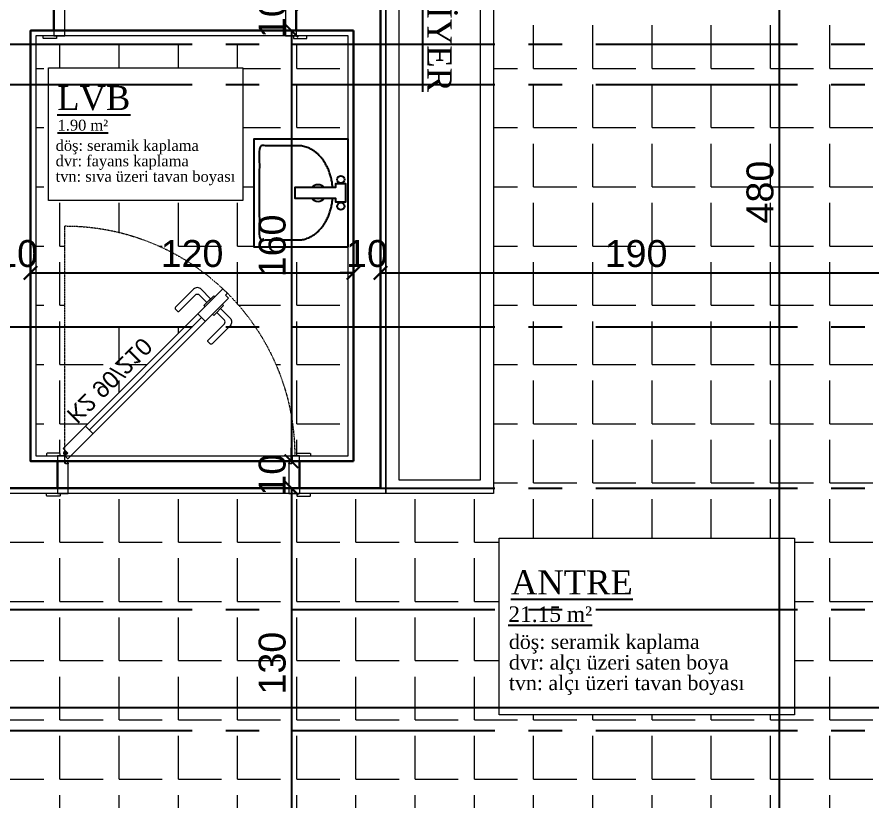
# Model space of a CAD drawing. Header units: millimetres. Extents: x 2778 to 13672, y 1832 to 5175.
# Drawn here: x 4261.6 to 4579.2, y 3179.1 to 3470.2 of the extents above; entities that cross this region are included whole.
import ezdxf

# ---------------------------------------------------------------- set-up
doc = ezdxf.new("R2010")
doc.units = ezdxf.units.MM
for name, pattern in [('CENTER2', [112.5, 75, -12.5, 12.5, -12.5]), ('DASHDOT2', [12.7, 6.35, -3.175, 0, -3.175]), ('DOTX2', [0.5, 0, -0.5])]:
    doc.linetypes.add(name, pattern=pattern)
doc.layers.add('7-DCR-FRN', color=8, linetype='Continuous')
doc.layers.add('Yazi', color=7, linetype='Continuous')
for name, color, linetype, lineweight in [('aks', 251, 'DASHDOT2', 35), ('duvar', 232, 'Continuous', 30), ('ince', 37, 'Continuous', 0), ('iz', 1, 'DOTX2', 20), ('kapı', 3, 'Continuous', 18), ('sıva iç', 21, 'Continuous', 0), ('yazı', 11, 'Continuous', 20), ('z - tarama', 251, 'Continuous', 18), ('ölçü dış', 192, 'Continuous', 20), ('ÖLÇÜ İÇ', 7, 'Continuous', 9)]:
    doc.layers.add(name, color=color, linetype=linetype, lineweight=lineweight)
doc.styles.get("Standard").update_dxf_attribs({"font": 'arial.ttf'})
doc.styles.add('Times roman', font='times.ttf')
doc.dimstyles.new('zulay iç ölçü', dxfattribs={"dimtxt": 10, "dimasz": 5, "dimexe": 0.18, "dimexo": 0, "dimgap": 2, "dimtad": 3, "dimdec": 0, "dimzin": 0, "dimdsep": 46, "dimtxsty": 'Standard', "dimblk": 'ARCHTICK', "dimcen": 0.09, "dimse1": 1, "dimse2": 1, "dimadec": 0, "dimazin": 0, "dimtfac": 1, "dimtdec": 0, "dimtix": 1, "dimtofl": 0, "dimtmove": 0, "dimatfit": 3, "dimldrblk": 'ARCHTICK', "dimfxl": 1, "dimtolj": 1, "dimtzin": 0, "dimarcsym": 0})
pattern_1 = [(0, (-1057024.51, 409725.164), (0, 22), [16, -6]), (90, (-1057024.51, 409725.164), (-22, 1e-15), [16, -6])]

# ---------------------------------------------------------------- blocks, each defined once
blk = doc.blocks.new('sadsfsfsf')
at = {"layer": 'ince'}
for p, q in [((0.7, 0), (-0.7, 0)), ((0, 0.7), (0, -0.7))]:
    blk.add_line(p, q, dxfattribs=at)
for radius in [0.6, 0.45]:
    blk.add_circle((0, 0), radius, dxfattribs=at)
blk = doc.blocks.new('eddeded')
at = {"layer": 'duvar'}
for p, q in [((-48.21, 54.38), (-38.21, 54.38)), ((-48.21, -35.62), (-38.21, -35.62))]:
    blk.add_line(p, q, dxfattribs=at)
at = {"layer": 'ince'}
blk.add_line((-26.6, -23.78), (15.13, 17.96), dxfattribs=at)
for points in [[(-50.21, 53.38), (-50.96, 53.38, -0.414214), (-51.21, 53.63), (-51.21, 58.13, -0.414214), (-50.96, 58.38), (-50.21, 58.38)], [(-36.21, 53.38), (-35.46, 53.38, 0.414214), (-35.21, 53.63), (-35.21, 58.13, 0.414214), (-35.46, 58.38), (-36.21, 58.38)], [(-50.21, -34.62), (-50.96, -34.62, 0.414214), (-51.21, -34.87), (-51.21, -39.37, 0.414214), (-50.96, -39.62), (-50.21, -39.62)], [(-36.21, -34.62), (-35.46, -34.62, -0.414214), (-35.21, -34.87), (-35.21, -39.37, -0.414214), (-35.46, -39.62), (-36.21, -39.62)]]:
    blk.add_lwpolyline(points, format="xyb", dxfattribs=at)
for points in [[(-39.11, 51.33), (-39.11, 50.38), (-37.81, 50.68), (-37.81, 50.81, -0.112206), (-37.91, 50.76), (-38.72, 50.57, -0.482314), (-39.02, 50.82), (-39.02, 51.24, -0.414214), (-38.77, 51.49), (-37.97, 51.49, -0.170049), (-37.81, 51.43), (-37.81, 51.58), (-38.86, 51.58, 0.414214)], [(17.08, 23.59), (18.49, 25), (14.96, 28.54, 0.414214), (12.13, 28.54), (5.41, 21.82, 0.414214), (5.41, 21.11), (6.12, 20.4, 0.414214), (6.83, 20.4), (12.84, 26.41, -0.414214), (14.25, 26.41)], [(20.76, 19.91), (22.17, 21.32), (25.71, 17.79, -0.414214), (25.71, 14.96), (18.99, 8.24, -0.414214), (18.28, 8.24), (17.58, 8.95, -0.414214), (17.58, 9.66), (23.59, 15.67, 0.414214), (23.59, 17.08)], [(-39.11, -31.62), (-39.11, -32.57, 0.414214), (-38.86, -32.82), (-37.81, -32.82), (-37.81, -32.67, -0.170049), (-37.97, -32.73), (-38.77, -32.73, -0.414214), (-39.02, -32.48), (-39.02, -32.06, -0.482314), (-38.72, -31.81), (-37.91, -32, -0.112206), (-37.81, -32.05), (-37.81, -31.92)]]:
    blk.add_lwpolyline(points, format="xyb", close=True, dxfattribs=at)
for points in [[(20.04, 25.7), (19.62, 26.12), (15.96, 22.47), (16.38, 22.04)], [(22.87, 22.87), (23.29, 22.44), (19.64, 18.79), (19.21, 19.21)]]:
    blk.add_lwpolyline(points, dxfattribs=at)
at = {"layer": 'iz', "ltscale": 0.1}
for p, q in [((-48.21, -35.62), (-48.21, 54.38)), ((-38.21, -35.62), (-38.21, 54.38)), ((-36.21, -32.82), (49.19, -32.82))]:
    blk.add_line(p, q, dxfattribs=at)
blk.add_arc((-36.22, -32.83), 85.41, 0.0042, 89.9958, dxfattribs=at)
at = {"layer": 'kapı'}
for p, q in [((13.72, 19.37), (16.54, 16.54)), ((-28.02, -22.36), (-25.19, -25.19))]:
    blk.add_line(p, q, dxfattribs=at)
for points in [[(-36.21, 54.38), (-36.21, 51.58), (-38.86, 51.58, 0.414214), (-39.11, 51.33), (-39.11, 50.38), (-50.21, 50.38), (-50.21, 54.38)], [(-50.21, -35.62), (-50.21, -31.62), (-39.11, -31.62), (-39.11, -32.57, 0.414214), (-38.86, -32.82), (-36.21, -32.82), (-36.21, -35.62), (-36.21, -35.62)]]:
    blk.add_lwpolyline(points, format="xyb", dxfattribs=at)
blk.add_lwpolyline([(-36.21, -32.82), (-35.15, -31.76), (-33.46, -33.46), (25.87, 25.87), (24.17, 27.57), (23.47, 26.86), (22.33, 27.99), (-37.35, -31.69), (-36.21, -32.82)], dxfattribs=at)
at = {"layer": 'sıva iç'}
for p, q in [((-48.21, 54.38), (-50.21, 54.38)), ((-38.21, 54.38), (-36.21, 54.38)), ((-48.21, -35.62), (-50.21, -35.62)), ((-36.21, -35.62), (-38.21, -35.62))]:
    blk.add_line(p, q, dxfattribs=at)
at = {"layer": 'ölçü dış'}
blk.add_line((-38.21, -35.62), (-48.21, -35.62), dxfattribs=at)
at = {"layer": 'ince', "rotation": 90}
blk.add_blockref('sadsfsfsf', (-35.15, -32.82), dxfattribs=at)
at = {"layer": 'yazı'}
blk.add_text('K2 90/210', height=6.328, rotation=45, dxfattribs=at).set_placement((-20.24, -32.71))
blk = doc.blocks.new('*U40')
at = {"layer": '7-DCR-FRN'}
for points in [[(20, 17.5), (-20, 17.5), (-20, -17.5), (20, -17.5)], [(20, 17.5), (-20, 17.5), (-20, -17.5), (20, -17.5)], [(-2, 16.69), (-3.36, 16.69), (-3.36, 12.83), (-2, 12.83), (-2, -2.31), (2, -2.31), (2, 12.83), (3.36, 12.83), (3.36, 16.69), (2, 16.69)]]:
    blk.add_lwpolyline(points, close=True, dxfattribs=at)
for centre in [(-4.99, 14.81), (4.99, 14.81)]:
    blk.add_circle(centre, 1.35, dxfattribs=at)
for radius, start, end in [(3.1, 131.8822, 228.1178), (3.1, 308.6153, 51.3847), (1.97, 348.8804, 11.1196)]:
    blk.add_arc((0.07, 6.32), radius, start, end, dxfattribs=at)
blk.add_rational_spline([(-2, 11.76), (-17.49, 10.44), (-17.49, -1.08), (-17.49, -8.29), (-17.49, -15.5), (0, -15.5), (17.49, -15.5), (17.49, -8.29), (17.49, -1.08), (17.49, 10.44), (2, 11.76)], [1, 0.746431502692, 1, 1, 1, 1, 1, 1, 1, 0.746431502691, 1], degree=2, knots=[0, 0, 0, 1.456226, 1.456226, 2.456226, 2.456226, 3.456226, 3.456226, 4.456226, 4.456226, 5.912452, 5.912452, 5.912452], dxfattribs=at)
blk = doc.blocks.new('*U318')
at = {"layer": '7-DCR-FRN', "lineweight": 9}
for points in [[(350, 40), (350, 0), (0, 0), (0, 40)], [(350, 40), (350, 0), (0, 0), (0, 40)], [(345, 35), (345, 5), (5, 5), (5, 35)]]:
    blk.add_lwpolyline(points, close=True, dxfattribs=at)
blk = doc.blocks.new('_ArchTick')
at = {"color": 0, "linetype": 'ByBlock', "const_width": 0.15}
blk.add_lwpolyline([(-0.5, -0.5), (0.5, 0.5)], dxfattribs=at)
blk = doc.blocks.new('*D1830')
at = {"layer": 'Defpoints', "color": 0, "transparency": 16777216}
for p in [(4546.46, 3645.23), (4544.78, 3165.23), (4544.78, 3165.23)]:
    blk.add_point(p, dxfattribs=at)
at = {"layer": 'ÖLÇÜ İÇ', "color": 0, "lineweight": -2, "transparency": 16777216}
blk.add_line((4544.78, 3645.23), (4544.78, 3165.23), dxfattribs=at)
at = {"layer": 'ÖLÇÜ İÇ', "color": 0, "lineweight": -2, "transparency": 16777216, "xscale": 5, "yscale": 5, "zscale": 5}
for p, rotation in [((4544.78, 3645.23), 90), ((4544.78, 3165.23), 270)]:
    blk.add_blockref('_ArchTick', p, dxfattribs=dict(at, rotation=rotation))
at = {"layer": 'ÖLÇÜ İÇ', "color": 0, "transparency": 16777216, "insert": (4537.67, 3405.23), "char_height": 10, "attachment_point": 5, "rotation": 90}
blk.add_mtext('\\A1;480', dxfattribs=at)
blk = doc.blocks.new('*D1837')
at = {"layer": 'Defpoints', "color": 0, "transparency": 16777216}
for p in [(4369.05, 3475.23), (4363.52, 3465.23), (4370.3, 3465.23)]:
    blk.add_point(p, dxfattribs=at)
at = {"layer": 'ÖLÇÜ İÇ', "color": 0, "lineweight": -2, "transparency": 16777216}
for p, q in [((4363.52, 3475.23), (4363.52, 3480.23)), ((4363.52, 3465.23), (4363.52, 3460.23))]:
    blk.add_line(p, q, dxfattribs=at)
at = {"layer": 'ÖLÇÜ İÇ', "color": 0, "lineweight": -2, "transparency": 16777216, "xscale": 5, "yscale": 5, "zscale": 5}
for p, rotation in [((4363.52, 3475.23), 270), ((4363.52, 3465.23), 90)]:
    blk.add_blockref('_ArchTick', p, dxfattribs=dict(at, rotation=rotation))
at = {"layer": 'ÖLÇÜ İÇ', "color": 0, "transparency": 16777216, "insert": (4356.41, 3470.23), "char_height": 10, "attachment_point": 5, "rotation": 90}
blk.add_mtext('\\A1;10', dxfattribs=at)
blk = doc.blocks.new('*D1838')
at = {"layer": 'Defpoints', "color": 0, "transparency": 16777216}
for p in [(4370.3, 3465.23), (4363.52, 3305.23), (4370.82, 3305.23)]:
    blk.add_point(p, dxfattribs=at)
at = {"layer": 'ÖLÇÜ İÇ', "color": 0, "lineweight": -2, "transparency": 16777216}
blk.add_line((4363.52, 3465.23), (4363.52, 3305.23), dxfattribs=at)
at = {"layer": 'ÖLÇÜ İÇ', "color": 0, "lineweight": -2, "transparency": 16777216, "xscale": 5, "yscale": 5, "zscale": 5}
for p, rotation in [((4363.52, 3465.23), 90), ((4363.52, 3305.23), 270)]:
    blk.add_blockref('_ArchTick', p, dxfattribs=dict(at, rotation=rotation))
at = {"layer": 'ÖLÇÜ İÇ', "color": 0, "transparency": 16777216, "insert": (4356.41, 3385.23), "char_height": 10, "attachment_point": 5, "rotation": 90}
blk.add_mtext('\\A1;160', dxfattribs=at)
blk = doc.blocks.new('*D1839')
at = {"layer": 'Defpoints', "color": 0, "transparency": 16777216}
for p in [(4370.82, 3305.23), (4363.52, 3295.23), (4370.82, 3295.23)]:
    blk.add_point(p, dxfattribs=at)
at = {"layer": 'ÖLÇÜ İÇ', "color": 0, "lineweight": -2, "transparency": 16777216}
for p, q in [((4363.52, 3305.23), (4363.52, 3310.23)), ((4363.52, 3295.23), (4363.52, 3290.23))]:
    blk.add_line(p, q, dxfattribs=at)
at = {"layer": 'ÖLÇÜ İÇ', "color": 0, "lineweight": -2, "transparency": 16777216, "xscale": 5, "yscale": 5, "zscale": 5}
for p, rotation in [((4363.52, 3305.23), 270), ((4363.52, 3295.23), 90)]:
    blk.add_blockref('_ArchTick', p, dxfattribs=dict(at, rotation=rotation))
at = {"layer": 'ÖLÇÜ İÇ', "color": 0, "transparency": 16777216, "insert": (4356.41, 3300.23), "char_height": 10, "attachment_point": 5, "rotation": 90}
blk.add_mtext('\\A1;10', dxfattribs=at)
blk = doc.blocks.new('*D1840')
at = {"layer": 'Defpoints', "color": 0, "transparency": 16777216}
for p in [(4370.82, 3295.23), (4363.52, 3165.23), (4363.52, 3165.23)]:
    blk.add_point(p, dxfattribs=at)
at = {"layer": 'ÖLÇÜ İÇ', "color": 0, "lineweight": -2, "transparency": 16777216}
blk.add_line((4363.52, 3295.23), (4363.52, 3165.23), dxfattribs=at)
at = {"layer": 'ÖLÇÜ İÇ', "color": 0, "lineweight": -2, "transparency": 16777216, "xscale": 5, "yscale": 5, "zscale": 5}
for p, rotation in [((4363.52, 3295.23), 90), ((4363.52, 3165.23), 270)]:
    blk.add_blockref('_ArchTick', p, dxfattribs=dict(at, rotation=rotation))
at = {"layer": 'ÖLÇÜ İÇ', "color": 0, "transparency": 16777216, "insert": (4356.41, 3230.23), "char_height": 10, "attachment_point": 5, "rotation": 90}
blk.add_mtext('\\A1;130', dxfattribs=at)
blk = doc.blocks.new('*D1922')
at = {"layer": 'Defpoints', "color": 0, "transparency": 16777216}
for p in [(4256.58, 3375.23), (4266.58, 3375.23), (4266.58, 3375.23)]:
    blk.add_point(p, dxfattribs=at)
at = {"layer": 'ÖLÇÜ İÇ', "color": 0, "lineweight": -2, "transparency": 16777216}
for p, q in [((4256.58, 3375.23), (4251.58, 3375.23)), ((4266.58, 3375.23), (4271.58, 3375.23))]:
    blk.add_line(p, q, dxfattribs=at)
at = {"layer": 'ÖLÇÜ İÇ', "color": 0, "lineweight": -2, "transparency": 16777216, "xscale": 5, "yscale": 5, "zscale": 5}
blk.add_blockref('_ArchTick', (4256.58, 3375.23), dxfattribs=at)
at = {"layer": 'ÖLÇÜ İÇ', "color": 0, "lineweight": -2, "transparency": 16777216, "xscale": 5, "yscale": 5, "zscale": 5, "rotation": 180}
blk.add_blockref('_ArchTick', (4266.58, 3375.23), dxfattribs=at)
at = {"layer": 'ÖLÇÜ İÇ', "color": 0, "transparency": 16777216, "insert": (4261.58, 3382.34), "char_height": 10, "attachment_point": 5}
blk.add_mtext('\\A1;10', dxfattribs=at)
blk = doc.blocks.new('*D1923')
at = {"layer": 'Defpoints', "color": 0, "transparency": 16777216}
for p in [(4266.58, 3375.23), (4386.58, 3375.23), (4386.58, 3375.23)]:
    blk.add_point(p, dxfattribs=at)
at = {"layer": 'ÖLÇÜ İÇ', "color": 0, "lineweight": -2, "transparency": 16777216}
blk.add_line((4266.58, 3375.23), (4386.58, 3375.23), dxfattribs=at)
at = {"layer": 'ÖLÇÜ İÇ', "color": 0, "lineweight": -2, "transparency": 16777216, "xscale": 5, "yscale": 5, "zscale": 5, "rotation": 180}
blk.add_blockref('_ArchTick', (4266.58, 3375.23), dxfattribs=at)
at = {"layer": 'ÖLÇÜ İÇ', "color": 0, "lineweight": -2, "transparency": 16777216, "xscale": 5, "yscale": 5, "zscale": 5}
blk.add_blockref('_ArchTick', (4386.58, 3375.23), dxfattribs=at)
at = {"layer": 'ÖLÇÜ İÇ', "color": 0, "transparency": 16777216, "insert": (4326.58, 3382.34), "char_height": 10, "attachment_point": 5}
blk.add_mtext('\\A1;120', dxfattribs=at)
blk = doc.blocks.new('*D1924')
at = {"layer": 'Defpoints', "color": 0, "transparency": 16777216}
for p in [(4386.58, 3375.23), (4396.58, 3375.23), (4396.58, 3375.23)]:
    blk.add_point(p, dxfattribs=at)
at = {"layer": 'ÖLÇÜ İÇ', "color": 0, "lineweight": -2, "transparency": 16777216}
for p, q in [((4386.58, 3375.23), (4381.58, 3375.23)), ((4396.58, 3375.23), (4401.58, 3375.23))]:
    blk.add_line(p, q, dxfattribs=at)
at = {"layer": 'ÖLÇÜ İÇ', "color": 0, "lineweight": -2, "transparency": 16777216, "xscale": 5, "yscale": 5, "zscale": 5}
blk.add_blockref('_ArchTick', (4386.58, 3375.23), dxfattribs=at)
at = {"layer": 'ÖLÇÜ İÇ', "color": 0, "lineweight": -2, "transparency": 16777216, "xscale": 5, "yscale": 5, "zscale": 5, "rotation": 180}
blk.add_blockref('_ArchTick', (4396.58, 3375.23), dxfattribs=at)
at = {"layer": 'ÖLÇÜ İÇ', "color": 0, "transparency": 16777216, "insert": (4391.58, 3382.34), "char_height": 10, "attachment_point": 5}
blk.add_mtext('\\A1;10', dxfattribs=at)
blk = doc.blocks.new('*D1925')
at = {"layer": 'Defpoints', "color": 0, "transparency": 16777216}
for p in [(4396.58, 3375.23), (4586.58, 3375.23), (4586.58, 3375.23)]:
    blk.add_point(p, dxfattribs=at)
at = {"layer": 'ÖLÇÜ İÇ', "color": 0, "lineweight": -2, "transparency": 16777216}
blk.add_line((4396.58, 3375.23), (4586.58, 3375.23), dxfattribs=at)
at = {"layer": 'ÖLÇÜ İÇ', "color": 0, "lineweight": -2, "transparency": 16777216, "xscale": 5, "yscale": 5, "zscale": 5, "rotation": 180}
blk.add_blockref('_ArchTick', (4396.58, 3375.23), dxfattribs=at)
at = {"layer": 'ÖLÇÜ İÇ', "color": 0, "lineweight": -2, "transparency": 16777216, "xscale": 5, "yscale": 5, "zscale": 5}
blk.add_blockref('_ArchTick', (4586.58, 3375.23), dxfattribs=at)
at = {"layer": 'ÖLÇÜ İÇ', "color": 0, "transparency": 16777216, "insert": (4491.58, 3382.34), "char_height": 10, "attachment_point": 5}
blk.add_mtext('\\A1;190', dxfattribs=at)
blk = doc.blocks.new('*D1930')
at = {"layer": 'Defpoints', "color": 0, "transparency": 16777216}
for p in [(3566.58, 3213.76), (4591.58, 3213.76), (4591.58, 3213.76)]:
    blk.add_point(p, dxfattribs=at)
at = {"layer": 'ÖLÇÜ İÇ', "color": 0, "lineweight": -2, "transparency": 16777216}
blk.add_line((3566.58, 3213.76), (4591.58, 3213.76), dxfattribs=at)
at = {"layer": 'ÖLÇÜ İÇ', "color": 0, "lineweight": -2, "transparency": 16777216, "xscale": 5, "yscale": 5, "zscale": 5, "rotation": 180}
blk.add_blockref('_ArchTick', (3566.58, 3213.76), dxfattribs=at)
at = {"layer": 'ÖLÇÜ İÇ', "color": 0, "lineweight": -2, "transparency": 16777216, "xscale": 5, "yscale": 5, "zscale": 5}
blk.add_blockref('_ArchTick', (4591.58, 3213.76), dxfattribs=at)
at = {"layer": 'ÖLÇÜ İÇ', "color": 0, "transparency": 16777216, "insert": (4079.08, 3220.87), "char_height": 10, "attachment_point": 5}
blk.add_mtext('\\A1;1025', dxfattribs=at)

msp = doc.modelspace()

# ---------------------------------------------------------------- hatches: boundary and pattern name
at = {"layer": 'z - tarama', "true_color": 0xffffff}
h = msp.add_hatch(dxfattribs=at)
h.set_pattern_fill('ANGLE', scale=80, style=0)
h.set_pattern_definition(pattern_1)
h.paths.add_polyline_path([(3676.58, 3205.23), (3568.58, 3205.23), (3568.58, 3196.6), (3569.58, 3196.6), (3569.58, 3191.6), (3568.58, 3191.6), (3568.58, 3077.23), (3590.92, 3077.23), (3590.92, 3078.23), (3595.92, 3078.23), (3595.92, 3077.23), (3598.92, 3077.23), (3676.58, 3077.23)])
h.paths.add_polyline_path([(3676.58, 3250.23), (3568.58, 3250.23), (3568.58, 3205.23), (3676.58, 3205.23)])
h.paths.add_polyline_path([(3676.58, 3293.23), (3673.52, 3293.23), (3673.52, 3292.23), (3668.52, 3292.23), (3668.52, 3293.23), (3665.52, 3293.23), (3580.52, 3293.23), (3580.52, 3292.23), (3575.52, 3292.23), (3575.52, 3293.23), (3568.58, 3293.23), (3568.58, 3289.6), (3569.58, 3289.6), (3569.58, 3284.6), (3568.58, 3284.6), (3568.58, 3281.6), (3568.58, 3250.23), (3676.58, 3250.23)])
h.paths.add_polyline_path([(4001.58, 3293.23), (3964, 3293.23), (3964, 3292.23), (3959, 3292.23), (3959, 3293.23), (3956, 3293.23), (3871, 3293.23), (3871, 3292.23), (3866, 3292.23), (3866, 3293.23), (3676.58, 3293.23), (3676.58, 3250.23), (4001.58, 3250.23)])
h.paths.add_polyline_path([(4001.58, 3250.23), (3676.58, 3250.23), (3676.58, 3205.23), (4001.58, 3205.23)])
h.paths.add_polyline_path([(4001.58, 3205.23), (3676.58, 3205.23), (3676.58, 3075.23), (3691.58, 3075.23), (3691.58, 3165.23), (4001.58, 3165.23)])
h.paths.add_polyline_path([(3688.67, 3078.23), (3683.92, 3078.23), (3683.92, 3077.98, -0.414214), (3684.17, 3078.23), (3688.92, 3078.23), (3688.92, 3077.98, 0.414214)], flags=16)
h.paths.add_polyline_path([(4106.58, 3205.23), (4001.58, 3205.23), (4001.58, 3167.23), (4038.47, 3167.23), (4038.47, 3168.23), (4043.47, 3168.23), (4043.47, 3167.23), (4046.47, 3167.23), (4106.58, 3167.23)])
h.paths.add_polyline_path([(4106.58, 3250.23), (4001.58, 3250.23), (4001.58, 3205.23), (4106.58, 3205.23)])
h.paths.add_polyline_path([(4106.58, 3293.23), (4001.58, 3293.23), (4001.58, 3250.23), (4106.58, 3250.23)])
h.paths.add_polyline_path([(4151.58, 3293.23), (4106.58, 3293.23), (4106.58, 3250.23), (4151.58, 3250.23)])
h.paths.add_polyline_path([(4151.58, 3250.23), (4106.58, 3250.23), (4106.58, 3205.23), (4151.58, 3205.23)])
h.paths.add_polyline_path([(4151.58, 3205.23), (4106.58, 3205.23), (4106.58, 3167.23), (4131.47, 3167.23), (4131.47, 3168.23), (4136.47, 3168.23), (4136.47, 3167.23), (4151.58, 3167.23)])
h.paths.add_polyline_path([(4589.58, 3205.23), (4151.58, 3205.23), (4151.58, 3167.23), (4177.12, 3167.23), (4177.12, 3168.23), (4182.12, 3168.23), (4182.12, 3167.23), (4185.12, 3167.23), (4270.12, 3167.23), (4270.12, 3168.23), (4275.12, 3168.23), (4275.12, 3167.23), (4589.58, 3167.23)])
h.paths.add_polyline_path([(4440.72, 3250.23), (4151.58, 3250.23), (4151.58, 3205.23), (4589.58, 3205.23), (4589.58, 3248.23), (4584.58, 3248.23), (4584.58, 3250.23), (4550.48, 3250.23), (4550.48, 3210.98), (4440.72, 3210.98)])
h.paths.add_polyline_path([(4440.72, 3276.65), (4550.48, 3276.65), (4550.48, 3250.23), (4584.58, 3250.23), (4584.58, 3295.23), (4438.58, 3295.23), (4438.58, 3293.23), (4398.58, 3293.23), (4370.56, 3293.23), (4370.56, 3292.23), (4365.56, 3292.23), (4365.56, 3293.23), (4362.56, 3293.23), (4277.56, 3293.23), (4277.56, 3292.23), (4272.56, 3292.23), (4272.56, 3293.23), (4255.64, 3293.23), (4255.64, 3292.23), (4250.64, 3292.23), (4250.64, 3293.23), (4247.64, 3293.23), (4162.64, 3293.23), (4162.64, 3292.23), (4157.64, 3292.23), (4157.64, 3293.23), (4151.58, 3293.23), (4151.58, 3250.23), (4440.72, 3250.23)])
h.paths.add_polyline_path([(4584.58, 3355.23), (4438.58, 3355.23), (4438.58, 3295.23), (4584.58, 3295.23)])
h.paths.add_polyline_path([(4584.58, 3445.23), (4438.58, 3445.23), (4438.58, 3355.23), (4584.58, 3355.23)])
h.paths.add_polyline_path([(4584.58, 3460.23), (4438.58, 3460.23), (4438.58, 3445.23), (4584.58, 3445.23)])
h.paths.add_polyline_path([(4584.58, 3505.23), (4438.58, 3505.23), (4438.58, 3460.23), (4584.58, 3460.23)])
h.paths.add_polyline_path([(4589.58, 3643.23), (4438.58, 3643.23), (4438.58, 3505.23), (4584.58, 3505.23), (4584.58, 3507.23), (4589.58, 3507.23)])
at = {"layer": 'z - tarama'}
h = msp.add_hatch(dxfattribs=at)
h.set_pattern_fill('ANGLE', color=252, scale=80, style=0)
h.set_pattern_definition(pattern_1)
h.paths.add_polyline_path([(4384.58, 3355.23), (4349.99, 3355.23, -0.150327), (4364.76, 3307.23), (4365.56, 3307.23), (4365.56, 3307.98, -0.414214), (4365.81, 3308.23), (4370.31, 3308.23, -0.414214), (4370.56, 3307.98), (4370.56, 3307.23), (4384.58, 3307.23)])
h.paths.add_polyline_path([(4384.58, 3384.94), (4349.58, 3384.94), (4349.58, 3424.94), (4384.58, 3424.94), (4384.58, 3445.23), (4345.48, 3445.23), (4345.48, 3402.14), (4273.22, 3402.14), (4273.22, 3445.23), (4268.58, 3445.23), (4268.58, 3355.23), (4279.36, 3355.23), (4279.36, 3392.63, -0.191599), (4338.02, 3369.29), (4338.05, 3369.32), (4339.74, 3367.62, -0.047156), (4349.99, 3355.23), (4384.58, 3355.23)])
h.paths.add_polyline_path([(4323.96, 3355.23), (4268.58, 3355.23), (4268.58, 3307.23), (4272.56, 3307.23), (4272.56, 3307.98, -0.414214), (4272.81, 3308.23), (4277.31, 3308.23, -0.414214), (4277.56, 3307.98), (4277.56, 3307.23), (4279.36, 3307.23), (4280.42, 3308.3), (4278.72, 3309.99)])
h.paths.add_polyline_path([(4279.36, 3307.85), (4279.36, 3307.7, 0.414214), (4279.96, 3308.3), (4279.81, 3308.3, -0.414214)], flags=16)
h.paths.add_polyline_path([(4384.58, 3460.23), (4268.58, 3460.23), (4268.58, 3445.23), (4273.22, 3445.23), (4273.22, 3451.4), (4345.48, 3451.4), (4345.48, 3445.23), (4384.58, 3445.23)])
h.paths.add_polyline_path([(4279.46, 3325.45), (4313.02, 3359.01), (4319.74, 3352.29), (4286.18, 3318.73)], flags=9)

# ---------------------------------------------------------------- linework, layer by layer
at = {"layer": 'aks', "color": 251, "linetype": 'CENTER2', "lineweight": -3}
for points in [[(2901.58, 3460.23), (8131.58, 3460.23)], [(2901.58, 3445.23), (8131.58, 3445.23)], [(2901.58, 3355.23), (8131.58, 3355.23)], [(2901.58, 3295.23), (8131.58, 3295.23)], [(2901.58, 3250.23), (8131.58, 3250.23)], [(2901.58, 3205.23), (8131.58, 3205.23)]]:
    msp.add_lwpolyline(points, dxfattribs=at)
at = {"layer": 'duvar', "lineweight": 30}
for p, q in [((4396.58, 3645.23), (4396.58, 3295.23)), ((4386.58, 3305.23), (4386.58, 3465.23)), ((4396.58, 3295.23), (4151.58, 3295.23))]:
    msp.add_line(p, q, dxfattribs=at)
msp.add_lwpolyline([(4386.58, 3465.23), (4266.58, 3465.23), (4266.58, 3305.23), (4386.58, 3305.23)], dxfattribs=at)
at = {"layer": 'sıva iç'}
for points in [[(3568.58, 3077.23), (3689.58, 3077.23), (3689.58, 3167.23), (4589.58, 3167.23), (4589.58, 3248.23), (4584.58, 3248.23), (4584.58, 3507.23), (4589.58, 3507.23), (4589.58, 3643.23), (4398.58, 3643.23), (4398.58, 3293.23), (3568.58, 3293.23)], [(4384.58, 3463.23), (4268.58, 3463.23), (4268.58, 3307.23), (4384.58, 3307.23)]]:
    msp.add_lwpolyline(points, close=True, dxfattribs=at)
at = {"layer": 'yazı'}
for points in [[(4273.22, 3451.4), (4345.48, 3451.4), (4345.48, 3402.14), (4273.22, 3402.14)], [(4440.72, 3276.65), (4550.48, 3276.65), (4550.48, 3210.98), (4440.72, 3210.98)]]:
    msp.add_lwpolyline(points, close=True, dxfattribs=at)

# ---------------------------------------------------------------- block references
at = {"rotation": 270}
for name, p in [('*U318', (4398.58, 3643.23)), ('*U40', (4367.08, 3404.94))]:
    msp.add_blockref(name, p, dxfattribs=at)
at = {"layer": 'duvar', "lineweight": 30, "xscale": -1, "rotation": 270}
for p in [(4310.88, 3513.45), (4312.18, 3343.45)]:
    msp.add_blockref('eddeded', p, dxfattribs=at)

# ---------------------------------------------------------------- texts
at = {"layer": 'Yazi', "style": 'Times roman'}
msp.add_text('%%UVESTİYER', height=8.9957, rotation=270, dxfattribs=at).set_placement((4414.06, 3508.09))
for s, height, p in [('%%ULVB', 8.996, (4276.48, 3435.72)), ('%%U1.90 m²', 4.037, (4276.63, 3428.07)), ('%%UANTRE', 8.996, (4445.07, 3255.75)), ('%%U21.15 m²', 5.7665, (4444.1, 3245.55))]:
    msp.add_text(s, height=height, dxfattribs=at).set_placement(p)
at = {"layer": 'yazı', "style": 'Times roman'}
for s, height, p in [('döş: seramik kaplama', 4.0366, (4275.91, 3420.55)), ('dvr: fayans kaplama', 4.0366, (4275.91, 3414.81)), ('tvn: sıva üzeri tavan boyası', 4.0366, (4275.91, 3409.07)), ('döş: seramik kaplama', 5.3821, (4444.31, 3235.52)), ('dvr: alçı üzeri saten boya', 5.3821, (4444.31, 3227.87)), ('tvn: alçı üzeri tavan boyası', 5.3821, (4444.31, 3220.21))]:
    msp.add_text(s, height=height, dxfattribs=at).set_placement(p)

# ---------------------------------------------------------------- dimensions: what is measured, and where the dimension line sits
at = {"layer": 'ÖLÇÜ İÇ'}
for base, p1, p2, picture, middle in [((4544.78, 3165.23), (4546.46, 3645.23), (4544.78, 3165.23), '*D1830', (4537.67, 3405.23)), ((4363.52, 3465.23), (4369.05, 3475.23), (4370.3, 3465.23), '*D1837', (4356.41, 3470.23)), ((4363.52, 3305.23), (4370.3, 3465.23), (4370.82, 3305.23), '*D1838', (4356.41, 3385.23)), ((4363.52, 3295.23), (4370.82, 3305.23), (4370.82, 3295.23), '*D1839', (4356.41, 3300.23)), ((4363.52, 3165.23), (4370.82, 3295.23), (4363.52, 3165.23), '*D1840', (4356.41, 3230.23))]:
    dim = msp.add_linear_dim(base=base, p1=p1, p2=p2, angle=90, dimstyle='zulay iç ölçü', override={"dimtmove": 1}, dxfattribs=at)
    dim.commit()
    dim.dimension.update_dxf_attribs({"geometry": picture, "text_midpoint": middle})
for base, p1, p2, picture, middle in [((4266.58, 3375.23), (4256.58, 3375.23), (4266.58, 3375.23), '*D1922', (4261.58, 3382.34)), ((4386.58, 3375.23), (4266.58, 3375.23), (4386.58, 3375.23), '*D1923', (4326.58, 3382.34)), ((4396.58, 3375.23), (4386.58, 3375.23), (4396.58, 3375.23), '*D1924', (4391.58, 3382.34)), ((4586.58, 3375.23), (4396.58, 3375.23), (4586.58, 3375.23), '*D1925', (4491.58, 3382.34)), ((4591.58, 3213.76), (3566.58, 3213.76), (4591.58, 3213.76), '*D1930', (4079.08, 3220.87))]:
    dim = msp.add_linear_dim(base=base, p1=p1, p2=p2, dimstyle='zulay iç ölçü', override={"dimtmove": 1}, dxfattribs=at)
    dim.commit()
    dim.dimension.update_dxf_attribs({"geometry": picture, "text_midpoint": middle})

doc.saveas('drawing.dxf')
